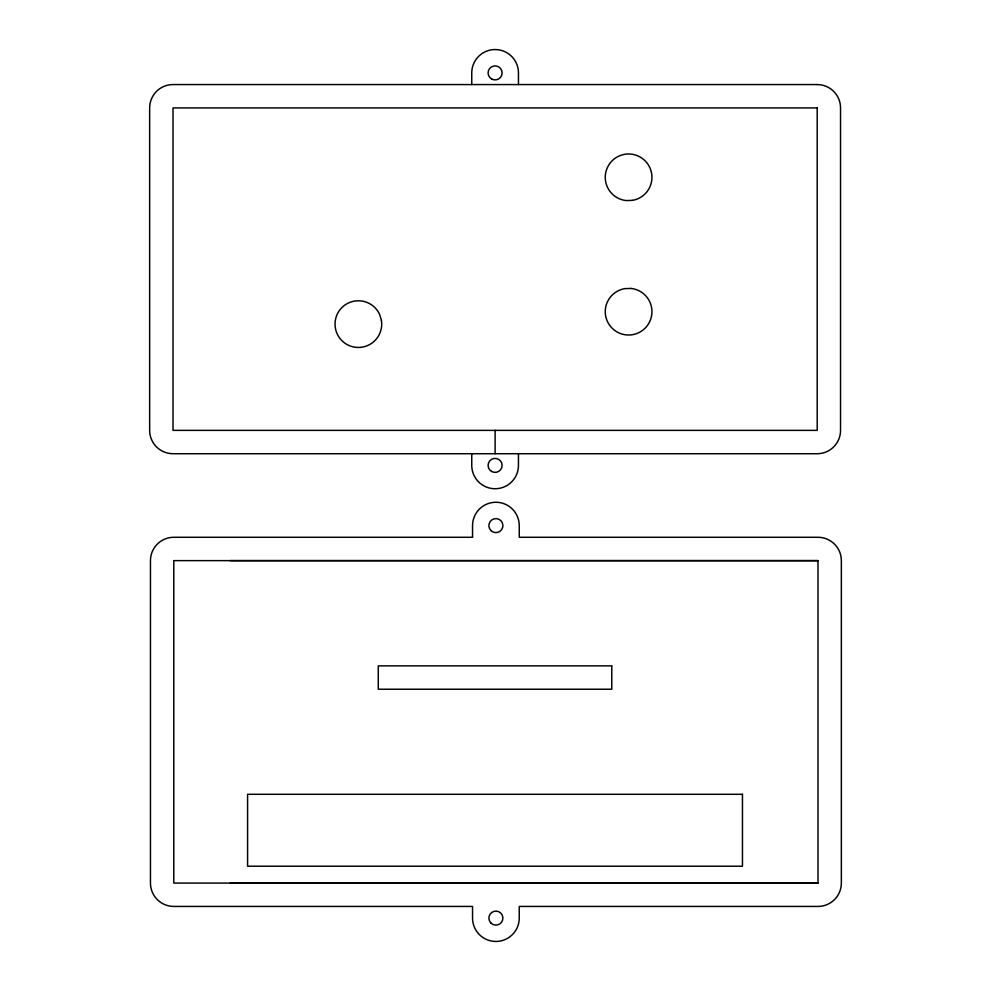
<?xml version="1.0" encoding="UTF-8"?>
<svg xmlns="http://www.w3.org/2000/svg" width="991" height="991" viewBox="0 0 991 991"><rect width="100%" height="100%" fill="white"/><g stroke="black" fill="none" stroke-linecap="round" stroke-linejoin="round"><path stroke-width="1.49" d="M230.259 560.633L817.996 560.633L817.996 883.08L230.259 883.08M817.996 560.633L173.797 560.633L173.797 883.08L817.996 883.08M518.454 84.569L518.454 72.9A23.35 23.35 0 0 0 495.104 49.55A23.35 23.35 0 0 0 471.753 72.9L471.753 84.569M518.454 453.717L518.454 465.386A23.35 23.35 0 0 1 495.104 488.736A23.35 23.35 0 0 1 471.753 465.386L471.753 453.717M495.104 430.367L495.104 453.717M632.332 200.38L626.238 200.566A23.35 23.35 0 0 1 608.548 165.373A23.35 23.35 0 0 1 647.916 164.221A23.35 23.35 0 0 1 632.332 200.38M630.97 288.443L624.875 288.629A23.35 23.35 0 0 0 609.292 324.788A23.35 23.35 0 0 0 648.659 323.636A23.35 23.35 0 0 0 630.97 288.443M817.203 84.569L173.004 84.569A23.35 23.35 0 0 0 149.653 107.92L149.653 430.367A23.35 23.35 0 0 0 173.004 453.717L817.203 453.717A23.35 23.35 0 0 0 840.541 430.367L840.541 107.92A23.35 23.35 0 0 0 817.203 84.569M817.203 107.92L173.004 107.92L173.004 430.367L817.203 430.367L817.203 107.92M472.546 537.283L173.797 537.283A23.35 23.35 0 0 0 150.459 560.633L150.459 883.08A23.35 23.35 0 0 0 173.797 906.431L472.546 906.431L472.546 918.1A23.35 23.35 0 0 0 495.896 941.45A23.35 23.35 0 0 0 519.247 918.1L519.247 906.431L817.996 906.431A23.35 23.35 0 0 0 841.347 883.08L841.347 560.633A23.35 23.35 0 0 0 817.996 537.283L519.247 537.283L519.247 525.614A23.35 23.35 0 0 0 495.896 502.264A23.35 23.35 0 0 0 472.546 525.614L472.546 537.283M611.769 665.878L378.277 665.878L378.277 689.228L611.769 689.228L611.769 665.878M742.457 794.299L247.589 794.299L247.589 866.208L742.457 866.208L742.457 794.299M381.424 320.39L379.677 314.556A23.35 23.35 0 0 0 340.706 308.858A23.35 23.35 0 0 0 352.016 346.577A23.35 23.35 0 0 0 381.424 320.39M490.941 923.055A6.999 6.999 0 0 0 502.66 919.908A6.999 6.999 0 0 0 494.088 911.336A6.999 6.999 0 0 0 490.941 923.055M490.941 530.557A6.999 6.999 0 0 0 502.66 527.423A6.999 6.999 0 0 0 494.088 518.838A6.999 6.999 0 0 0 490.941 530.557M491.598 471.456A6.999 6.999 0 0 0 502.103 465.386A6.999 6.999 0 0 0 491.598 459.329A6.999 6.999 0 0 0 491.598 471.456M491.598 78.97A6.999 6.999 0 0 0 502.103 72.9A6.999 6.999 0 0 0 491.598 66.831A6.999 6.999 0 0 0 491.598 78.97"/></g></svg>
